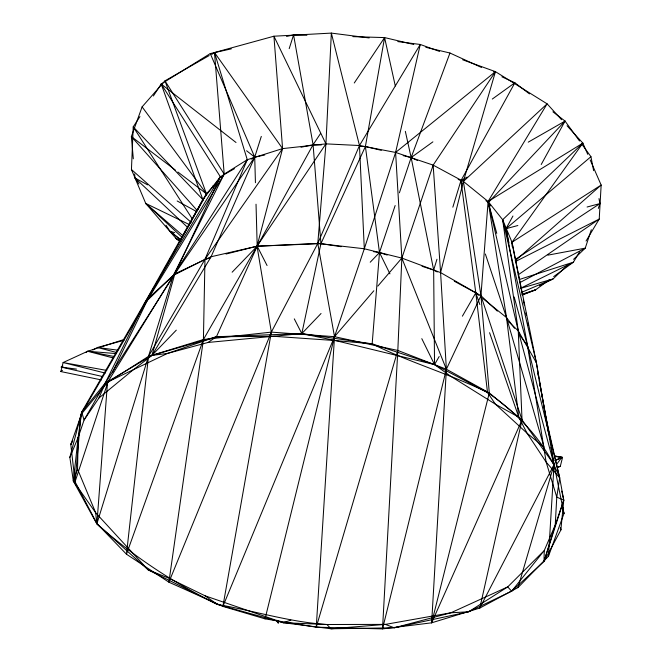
<?xml version="1.0" encoding="UTF-8"?>
<svg xmlns="http://www.w3.org/2000/svg" width="662" height="662" viewBox="0 0 662 662"><rect width="100%" height="100%" fill="white"/><g stroke="black" fill="none" stroke-linecap="round" stroke-linejoin="round"><path stroke-width="0.99" d="M545.256 415.049L559.688 477.873L563.759 500.182L560.855 530.014L543.999 561.492L511.652 591.207L468.58 611.812L394.229 627.808L331.017 628.776L283.187 622.702L217.401 604.423L148.214 569.908L96.76 523.733L73.333 481.042L77.553 469.176L78.174 437.375L81.683 412.095L144.68 302.956L202.862 199.61L220.347 176.754L234.447 168.694M504.287 226.164L506 228.696L527.506 345.63L546.133 462.043L556.767 497.104L563.759 500.182L543.999 561.492L544.238 550.561L555.236 525.057L563.759 500.182L561.757 491.096M179.75 241.373L175.753 238.171L145.748 203.449L131.448 169.53L133.227 126.864L139.939 116.578M108.386 380.691L75.071 481.737L80.954 414.594L81.989 412.823L70.793 444.533L75.071 481.737L96.925 523.634L126.475 554.21L168.901 582.188L222.904 606.409L265.057 618.862L316.254 627.187L382.528 628.9L397.821 350.455L401.851 258.081L395.603 152.442L420.262 44.462L397.779 41.59M497.369 311.157L480.951 295.699L440.586 272.595L463.392 181.429L547.118 103.843L488.093 201.471L480.951 295.699L446.378 369.222L382.528 628.9L431.649 622.818L446.378 369.222L440.586 272.595L433.155 165.111L495.449 71.653L547.118 103.843L561.55 119.706M462.68 59.795L495.449 71.653L463.392 181.429L480.951 295.699L489.301 392.938L431.649 622.818L479.809 608.055L517.998 587.566L548.492 556.229L554.053 464.583L536.402 362.776L511.983 242.251L502.665 219.726L488.093 201.471L463.392 181.429L433.155 165.111L395.603 152.442L359.466 145.524L325.927 143.869L282.591 148.602L247.274 159.716L224.195 174.123L221.464 177.151M543.999 561.492L555.236 525.057L556.767 497.104L559.688 477.873C545.414 442.051 518.867 414.147 487.505 392.458C449.994 374.005 409.555 362.519 372.168 343.851L379.483 252.553L365.399 146.492L384.589 37.585L413.758 44.47M77.553 469.176L95.7 512.793L96.76 523.733C133.004 556.188 173.717 583.073 217.401 604.423C254.001 610.786 289.658 622.131 326.904 624.506L331.017 628.776L385.392 624.398L394.229 627.808L450.896 612.789L507.729 586.896L511.652 591.207L544.238 550.561L507.729 586.896L468.58 611.812L450.896 612.789L385.392 624.398L326.904 624.506L283.187 622.702L205.055 595.8L169.1 578.274L148.214 569.908L95.7 512.793L73.333 481.042L78.174 437.375L84.082 420.022L105.217 383.132L174.867 273.836L254.721 157.117L261.3 136.413M202.589 201.653L202.862 199.61L161.189 84.008L210.268 53.581L231.344 48.847M278.619 621.014L278.247 623.041L276.368 620.575M73.333 481.042L69.858 457.392L81.683 412.095L105.217 383.132L151.954 355.403L167.461 353.442L208.042 342.453L301.806 333.582L320.938 243.616L365.399 146.492L381.312 150.332M265.057 618.862L334.509 336.677L364.307 248.771L395.603 152.442L495.449 71.653L493.389 71.761M101.352 379.922L60.846 371.564L63.122 362.544L87.657 351.274L124.315 339.407M278.752 621.03L278.247 623.041L276.89 620.253M557.437 467.62L560.284 466.396L562.559 457.376L554.425 455.952M84.182 408.826L81.683 412.095L84.082 420.022L98.977 397.97L132.557 370.364L151.954 355.403L174.867 273.836L220.347 176.754L161.189 84.008L153.361 96.007M517.998 587.566L554.053 464.583L551.032 447.396M80.954 414.594L107.484 382.545L148.495 356.379L203.416 339.507L271.346 332.125L334.509 336.677L397.821 350.455L316.254 627.187L334.509 336.677L317.793 243.426L325.927 143.869L331.348 33.1L369.156 37.933M143.778 305.927L144.68 302.956L220.347 176.754M514.175 296.957L527.506 345.63L559.688 477.873L546.133 462.043L527.101 433.262L518.785 417.201L495.408 404.184L450.4 376.066L434.537 364.588L433.66 270.046L436.961 259.247M452.841 207.189L460.934 180.676L514.887 82.767L501.904 76.817M289.186 48.682L293.572 34.879L306.87 35.276M591.315 229.739L585.249 248.142L573.565 259.339M598.34 208.422L599.938 203.582L598.978 198.592M370.215 262.218L379.483 252.553L395.148 205.543M399.393 192.808L411.143 157.548L449.961 53.018L481.497 67.466M377.845 286.1L401.851 258.081L433.155 165.111M205.758 195.729L206.445 193.792L218.733 180.18M209.192 55.558L164.962 80.847L142.098 106.872L131.366 136.571L133.319 158.806M548.492 556.229L563.95 513.563L562.816 507.481M69.858 457.392L78.174 437.375M98.977 397.97L105.217 383.132L144.68 302.956L174.867 273.836L211.095 256.74L257.195 246.198L320.938 243.616L341.12 246.703M247.274 159.716L204.972 259.322L148.495 356.379L96.925 523.634L107.484 382.545L173.303 275.442L247.274 159.716L214.496 52.521L273.927 36.211L331.348 33.1L359.466 145.524L364.307 248.771L401.851 258.081L440.586 272.595M431.649 622.818L522.028 419.865L518.255 330.843L502.665 219.726L582.858 143.133L567.053 125.755M320.524 133.55L313.085 144.688L257.195 246.198L216.424 336.743L208.042 342.453M112.424 372.35L148.362 298.198L206.445 193.792L164.962 80.847L224.195 174.123L173.303 275.442L148.495 356.379L126.475 554.21L203.416 339.507L257.038 246.214L325.927 143.869L273.927 36.211L282.591 148.602L257.038 246.214L271.346 332.125L222.904 606.409L334.509 336.677L373.848 290.767M197.897 209.837L202.862 199.61L133.227 126.864L192.212 218.799M72.696 440.892L70.793 444.533L71.877 442.787M506.496 231.717L506 228.696L512.942 216.035M541.226 164.49L565.05 121.088L552.911 111.812M172.848 254.117L174.354 251.419M181.371 238.817L206.445 193.792L142.098 106.872M145.334 303.61L224.195 174.123L214.496 52.521L211.84 54.044M212.287 53.978L210.268 53.581L254.721 157.117L211.095 256.74L151.954 355.403L216.424 336.743L301.806 333.582L335.551 340.582L434.537 364.588L439.179 356.52M462.39 316.179L475.804 292.877L460.934 180.676L458.162 179.394M84.554 408.371L148.362 298.198L173.303 275.442L204.972 259.322L209.978 258.064M579.722 251.618L573.391 262.185L553.697 276.6M586.044 241.051L599.226 219.048L601.154 185.054L590.173 159.898M354.269 82.99L384.589 37.585L352.887 36.642M587.74 154.312L582.858 143.133L511.983 242.251L512.148 246.372M556.245 464.848L561.757 457.417L554.615 456.358M489.574 332.696L518.785 417.201L506.513 317.545L488.324 202.58L565.05 121.088L579.498 140.956M294.292 318.861L301.806 333.582L321.045 313.507M151.954 355.403L176.299 330.148M232.139 272.198L257.195 246.198L256.029 204.219M567.723 264.932L553.109 278.917L539.398 285.711M515.144 260.828L601.154 185.054L511.983 242.251L522.301 294.797M508.929 242.822L506 228.696L590.943 156.687L581.906 144.266M60.846 371.564L62.476 370.331M86.035 352.507L87.657 351.274L116.404 353.607M549.592 279.604L535.641 289.815L522.177 295.095M403.183 155.628L411.143 157.548L432.89 141.867M492.296 99.052L514.887 82.767L529.451 93.888M518.007 274.937L599.226 219.048L515.574 261.473M515.797 259.132L599.938 203.582L587.078 207.016M582.858 143.133L488.093 201.471L518.255 330.843L554.053 464.583L563.95 513.563L562.493 507.58M467.215 177.077L460.934 180.676L461.911 183.606M528.251 142.148L565.05 121.088M251.196 159.128L254.721 157.117L264.783 154.974M102.478 376.512L61.185 367.087L62.998 366.111M92.937 349.925L97.471 347.476L123.943 340.318M519.968 282.55L585.249 248.142L547.871 255.151M520.961 288.094L573.391 262.185L519.24 279.53M105.217 383.132L167.461 353.442L216.424 336.743L274.267 336.337L335.551 340.582L372.168 343.851L434.537 364.588L487.505 392.458L495.408 404.184L527.101 433.262L544.09 447.173L506.513 317.545L485.354 254.001M555.104 460.272L561.757 457.417M554.955 460.644L562.559 457.376L554.417 456.052M521.838 292.232L553.109 278.917L520.373 288.433M524.072 293.994L535.641 289.815L522.07 294.242M283.187 622.702L290.875 620.186M506 228.696L517.866 225.519M225.999 254.034L257.038 246.214L317.793 243.426L364.307 248.771M286.547 36.46L293.572 34.879L313.085 144.688L320.938 243.616M301.011 147.254L313.085 144.688L321.293 144.97M557.296 466.95L560.284 466.396M360.269 146.31L365.399 146.492M117.91 350.19L97.471 347.476L116.421 352.449M61.185 367.087L76.511 369.115M301.806 333.582L372.168 343.851M373.426 251.634L379.483 252.553L387.22 255.052M106.723 370.422L63.122 362.544L105.208 373.07M114.013 356.479L87.657 351.274L113.591 358.051M425.823 47.316L449.961 53.018M166.013 225.237L169.952 231.245L174.785 232.685M422.05 266.298L433.66 270.046L437.251 271.991M439.543 51.429L420.262 44.462L359.466 145.524L317.793 243.426L271.346 332.125L168.901 582.188L203.416 339.507L204.972 259.322L282.591 148.602L214.496 52.521M397.821 350.455L446.378 369.222L489.301 392.938L522.028 419.865L554.053 464.583L479.809 608.055L522.028 419.865L480.951 295.699M405.343 131.341L411.143 157.548L417.598 160.543M181.843 237.112L145.748 203.449L189.729 224.766M454.289 281.218L475.804 292.877L478.957 295.409M147.568 184.855L135.007 178.012L134.651 173.965M177.176 200.983L196.912 211.741M180.014 240.993L175.753 238.171L179.899 241.249M205.055 595.8L217.401 604.423M175.438 170.159L131.366 136.571L196.871 210.144M177.888 172.021L206.445 193.792M180.321 239.785L169.952 231.245L181.256 240M161.189 84.008L236.011 142.495M246.587 150.754L254.721 157.117L255.433 182.712M169.952 231.245L173.974 234.406M485.908 200.652L488.324 202.58L490.608 205.948M482.896 298.57L506.513 317.545L514.539 328.286M145.748 203.449L182.977 235.738M131.448 169.53L191.227 222.424M187.578 227.331L135.007 178.012L138.954 184.019M508.557 321.699L518.255 330.843L536.402 362.776L540.391 386.765L539.886 384.746M519.48 334.889L527.506 345.63L529.128 351.555M257.195 246.198L267.059 265.52M379.483 252.553L389.943 273.853M421.802 338.663L434.537 364.588M212.378 186.047L213.247 187.917M401.851 258.081L446.378 369.222M479.834 304.528L475.804 292.877L487.505 392.458M560.259 528.044L560.855 530.014L560.54 527.97M488.324 202.58L496.757 233.38M502.665 219.726L536.402 362.776M545.074 415.388L551.297 443.656M384.589 37.585L395.297 85.969M411.143 157.548L433.66 270.046M523.294 299.853L524.287 304.901M525.876 312.985L526.273 315.013M527.854 323.089L528.251 325.116M537.784 373.616L538.181 375.644M539.174 380.691L540.366 386.757M590.943 156.687L593.624 170.655M549.427 435.447L540.564 387.767L548.724 434.255"/></g></svg>
